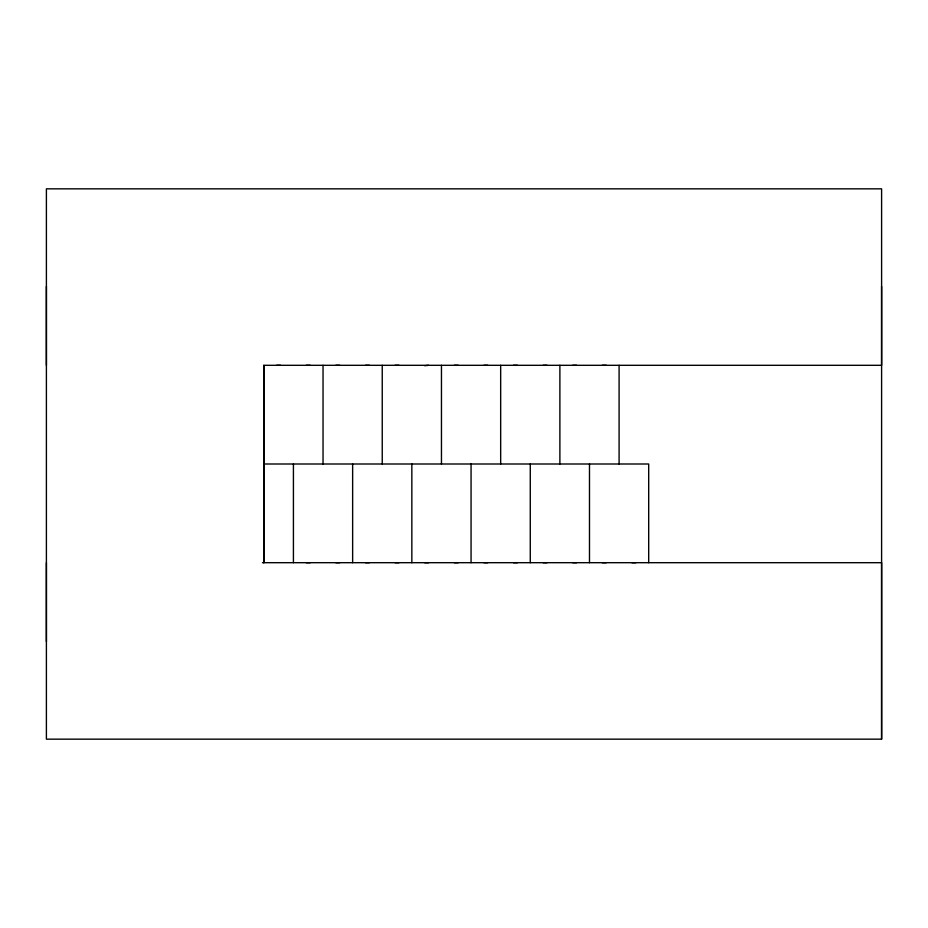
<?xml version="1.0" encoding="UTF-8"?>
<svg xmlns="http://www.w3.org/2000/svg" width="928" height="928" viewBox="0 0 928 928"><rect width="100%" height="100%" fill="white"/><g stroke="black" fill="none" stroke-linecap="round" stroke-linejoin="round"><path stroke-width="1.39" d="M46.4 641.642L46.4 562.693M46.4 365.307L46.4 286.358M263.819 365.307L263.819 562.693L263.819 365.307L881.6 365.307L881.6 286.358M881.6 739.164L881.6 188.836L46.4 188.836L46.4 739.164L881.6 739.164L881.6 562.693L262.45 562.693M424.699 365.713L428.643 365.307M263.819 464L648.695 464L648.695 562.693M635.877 562.693L631.922 562.693M619.092 365.307L619.092 464M606.286 365.307L602.342 365.307M606.262 562.693L602.295 562.693M589.489 464L589.489 562.693M576.659 365.307L572.715 365.307M576.659 562.693L572.715 562.693M559.886 365.307L559.886 464M547.068 365.307L543.124 365.307M547.056 562.693L543.089 562.693M530.271 464L530.271 562.693M517.453 365.307L513.497 365.307M517.453 562.693L513.497 562.693M500.668 365.307L500.668 464M487.861 365.307L483.917 365.307M487.838 562.693L483.871 562.693M471.064 464L471.064 562.693M458.235 365.307L454.291 365.307M458.235 562.693L454.291 562.693M441.461 365.307L441.461 464M428.632 562.693L424.664 562.693M411.846 464L411.846 562.693M399.028 365.307L395.073 365.307M399.028 562.693L395.073 562.693M382.243 365.307L382.243 464M369.437 365.307L365.493 365.307M369.414 562.693L365.446 562.693M352.64 464L352.64 562.693M339.81 365.307L335.866 365.307M339.81 562.693L335.866 562.693M323.037 365.307L323.037 464M310.219 365.307L306.275 365.307M310.207 562.693L306.24 562.693M293.422 464L293.422 562.693M280.592 365.307L276.648 365.307"/></g></svg>
